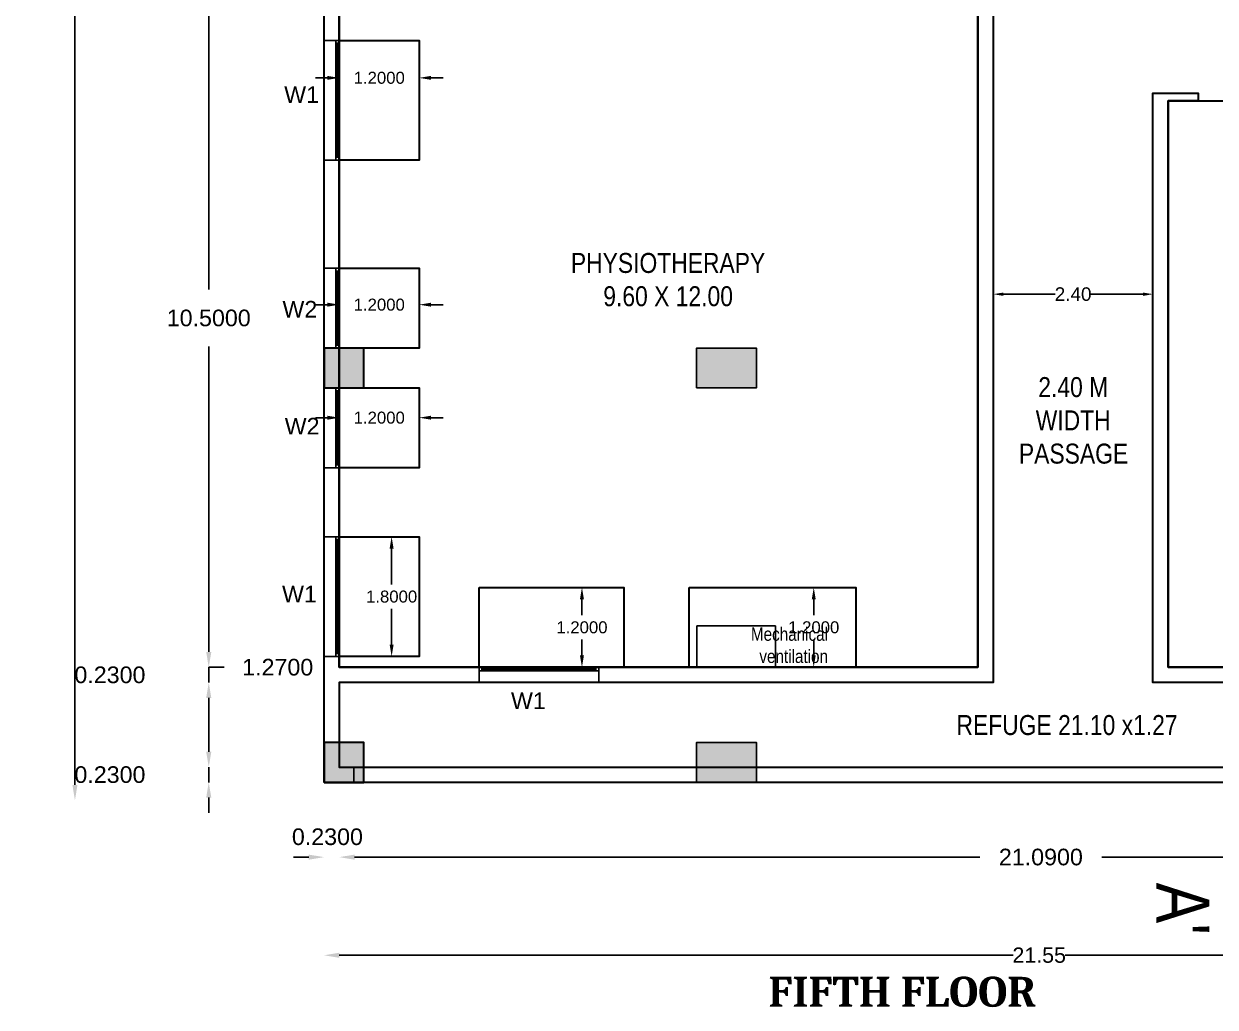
# Model space of a CAD drawing. Header units: metres. Extents: x -38 to 401, y 28 to 287.
# Drawn here: x 266.55 to 284.46, y 94.09 to 108.87 of the extents above; entities that cross this region are included whole.
import ezdxf

# ---------------------------------------------------------------- set-up
doc = ezdxf.new("R2010")
doc.units = ezdxf.units.M
for name, color, linetype in [('BLK_1_FLR_5_AC_ROOM_5', 117, 'Continuous'), ('BLK_1_FLR_5_AC_ROOM_6', 117, 'Continuous'), ('BLK_1_FLR_5_ACROOM_5_LIGHT_VENTILATION_1', 117, 'Continuous'), ('BLK_1_FLR_5_ACROOM_5_LIGHT_VENTILATION_2', 117, 'Continuous'), ('BLK_1_FLR_5_ACROOM_5_LIGHT_VENTILATION_3', 117, 'Continuous'), ('BLK_1_FLR_5_ACROOM_5_LIGHT_VENTILATION_4', 117, 'Continuous'), ('BLK_1_FLR_5_ACROOM_5_LIGHT_VENTILATION_5', 117, 'Continuous'), ('BLK_1_FLR_5_CARPET_AREA', 10, 'Continuous'), ('PATH_WAY', 140, 'Continuous'), ('UBEAM', 1, 'Continuous'), ('UHATCH', 8, 'Continuous')]:
    doc.layers.add(name, color=color, linetype=linetype)
for name, color, linetype, lineweight in [('BLK_1_FLR_5_BLT_UP_AREA', 4, 'Continuous', 30), ('BLK_1_LVL_5_BLDG_FOOT_PRINT', 4, 'Continuous', 30), ('UCOLUMN', 6, 'Continuous', 30)]:
    doc.layers.add(name, color=color, linetype=linetype, lineweight=lineweight)
doc.styles.get("Standard").update_dxf_attribs({"font": 'arial.ttf'})
doc.dimstyles.get("Standard").update_dxf_attribs({"dimtxt": 0.18, "dimasz": 0.18, "dimexe": 0.18, "dimexo": 0.0625, "dimgap": 0.09, "dimtad": 0, "dimtih": 1, "dimtoh": 1, "dimdec": 4, "dimzin": 0, "dimdsep": 46, "dimtxsty": 'Standard', "dimcen": 0.09, "dimadec": 0, "dimazin": 0, "dimtfac": 1, "dimtdec": 4, "dimtofl": 0, "dimtmove": 0, "dimatfit": 3, "dimfxl": 0, "dimtolj": 1, "dimtzin": 0, "dimarcsym": 0})
doc.dimstyles.new('STANDARD$0', dxfattribs={"dimtxt": 7, "dimasz": 3, "dimexe": 3, "dimexo": 1, "dimgap": 1.5, "dimtad": 1, "dimdec": 1, "dimzin": 1, "dimdsep": 46, "dimlunit": 4, "dimtxsty": 'Standard', "dimblk": 'OBLIQUE', "dimcen": 0.09375, "dimdle": 1, "dimclrd": 8, "dimclre": 8, "dimclrt": 7, "dimadec": 1, "dimazin": 0, "dimtfac": 1, "dimtdec": 1, "dimtix": 1, "dimtmove": 2, "dimatfit": 3, "dimldrblk": 'ARCHTICK', "dimfxl": 0, "dimfrac": 2, "dimtolj": 1, "dimtzin": 0, "dimarcsym": 0})

# ---------------------------------------------------------------- blocks, each defined once
blk = doc.blocks.new('*D123')
at = {"color": 0, "lineweight": -2}
for p, q in [((271.293, 94.871), (281.422, 94.871)), ((292.334, 94.871), (282.204, 94.871))]:
    blk.add_line(p, q, dxfattribs=at)
at = {"color": 0}
for points in [[(271.293, 94.909), (271.293, 94.832), (271.063, 94.871)], [(292.334, 94.909), (292.334, 94.832), (292.564, 94.871)]]:
    blk.add_solid(points, dxfattribs=at)
at = {"layer": 'Defpoints', "color": 0}
for p in [(271.063, 97.47), (292.564, 97.47), (292.564, 94.871)]:
    blk.add_point(p, dxfattribs=at)
at = {"color": 0, "lineweight": 25, "insert": (281.813, 94.871), "char_height": 0.23, "attachment_point": 5}
blk.add_mtext('\\A1;21.55', dxfattribs=at)
blk = doc.blocks.new('900 X 900')
at = {"linetype": 'Continuous'}
h = blk.add_hatch(color=256, dxfattribs=at)
h.dxf.hatch_style = 1
h.paths.add_polyline_path([(0, 150), (900, 150), (900, 750), (0, 750)])
blk.add_lwpolyline([(0, 150), (900, 150), (900, 750), (0, 750)], close=True, dxfattribs=at)
blk = doc.blocks.new('600X600')
at = {"layer": 'UHATCH', "linetype": 'Continuous'}
h = blk.add_hatch(color=256, dxfattribs=at)
h.dxf.hatch_style = 1
h.paths.add_polyline_path([(600, 600), (0, 600), (0, 0), (600, 0)])
at = {"layer": 'UCOLUMN', "linetype": 'Continuous'}
blk.add_lwpolyline([(0, 0), (600, 0), (600, 600), (0, 600)], close=True, dxfattribs=at)
blk = doc.blocks.new('750 x 750')
blk.add_blockref('600X600', (0, 75))
blk = doc.blocks.new('COLUMN LAYOUT')
at = {"layer": 'UBEAM', "color": 7, "linetype": 'Continuous'}
for name, p in [('750 x 750', (-21325, -6605)), ('900 X 900', (-15725, -6680)), ('750 x 750', (-21325, -12535)), ('900 X 900', (-15725, -12610))]:
    blk.add_blockref(name, p, dxfattribs=at)
blk = doc.blocks.new('*D53')
at = {"color": 0, "lineweight": -2}
for p, q in [((267.319, 150.321), (267.319, 124.304)), ((267.319, 97.431), (267.319, 123.449))]:
    blk.add_line(p, q, dxfattribs=at)
at = {"color": 0}
for points in [[(267.281, 150.321), (267.357, 150.321), (267.319, 150.551)], [(267.281, 97.431), (267.357, 97.431), (267.319, 97.201)]]:
    blk.add_solid(points, dxfattribs=at)
at = {"layer": 'Defpoints', "color": 0}
for p in [(263.891, 150.551), (262.391, 97.201), (267.319, 97.201)]:
    blk.add_point(p, dxfattribs=at)
at = {"color": 0, "lineweight": 25, "insert": (267.319, 123.876), "char_height": 0.25, "attachment_point": 5}
blk.add_mtext('\\A1;53.3500', dxfattribs=at)
blk = doc.blocks.new('*D428')
at = {"color": 0, "lineweight": -2}
for p, q in [((269.33, 98.97), (269.33, 99.2)), ((269.33, 99.2), (269.56, 99.2)), ((269.33, 97.93), (269.33, 98.74))]:
    blk.add_line(p, q, dxfattribs=at)
at = {"color": 0}
for points in [[(269.292, 98.74), (269.369, 98.74), (269.33, 98.97)], [(269.292, 97.93), (269.369, 97.93), (269.33, 97.7)]]:
    blk.add_solid(points, dxfattribs=at)
at = {"layer": 'Defpoints', "color": 0}
for p in [(269.33, 98.97), (271.293, 98.97), (271.293, 97.7)]:
    blk.add_point(p, dxfattribs=at)
at = {"color": 0, "lineweight": 25, "insert": (270.367, 99.2), "char_height": 0.25, "attachment_point": 5}
blk.add_mtext('\\A1;1.2700', dxfattribs=at)
blk = doc.blocks.new('*D429')
at = {"color": 0, "lineweight": -2}
for p, q in [((269.33, 97.93), (269.33, 98.16)), ((269.33, 97.7), (269.33, 97.47)), ((269.33, 97.24), (269.33, 97.01))]:
    blk.add_line(p, q, dxfattribs=at)
at = {"color": 0}
for points in [[(269.292, 97.93), (269.369, 97.93), (269.33, 97.7)], [(269.292, 97.24), (269.369, 97.24), (269.33, 97.47)]]:
    blk.add_solid(points, dxfattribs=at)
at = {"layer": 'Defpoints', "color": 0}
for p in [(271.293, 97.7), (269.33, 97.47), (271.063, 97.47)]:
    blk.add_point(p, dxfattribs=at)
at = {"color": 0, "lineweight": 25, "insert": (267.845, 97.585), "char_height": 0.25, "attachment_point": 5}
blk.add_mtext('\\A1;0.2300', dxfattribs=at)
blk = doc.blocks.new('*D430')
at = {"color": 0, "lineweight": -2}
for p, q in [((269.33, 99.43), (269.33, 99.66)), ((269.33, 98.97), (269.33, 99.2)), ((269.33, 98.74), (269.33, 98.51))]:
    blk.add_line(p, q, dxfattribs=at)
at = {"color": 0}
for points in [[(269.292, 99.43), (269.369, 99.43), (269.33, 99.2)], [(269.292, 98.74), (269.369, 98.74), (269.33, 98.97)]]:
    blk.add_solid(points, dxfattribs=at)
at = {"layer": 'Defpoints', "color": 0}
for p in [(269.33, 99.2), (271.293, 99.2), (271.293, 98.97)]:
    blk.add_point(p, dxfattribs=at)
at = {"color": 0, "lineweight": 25, "insert": (267.845, 99.085), "char_height": 0.25, "attachment_point": 5}
blk.add_mtext('\\A1;0.2300', dxfattribs=at)
blk = doc.blocks.new('*D431')
at = {"color": 0, "lineweight": -2}
for p, q in [((269.33, 109.47), (269.33, 104.877)), ((269.33, 99.43), (269.33, 104.022))]:
    blk.add_line(p, q, dxfattribs=at)
at = {"color": 0}
for points in [[(269.292, 109.47), (269.369, 109.47), (269.33, 109.7)], [(269.292, 99.43), (269.369, 99.43), (269.33, 99.2)]]:
    blk.add_solid(points, dxfattribs=at)
at = {"layer": 'Defpoints', "color": 0}
for p in [(269.33, 109.7), (271.293, 109.7), (271.293, 99.2)]:
    blk.add_point(p, dxfattribs=at)
at = {"color": 0, "lineweight": 25, "insert": (269.33, 104.45), "char_height": 0.25, "attachment_point": 5}
blk.add_mtext('\\A1;10.5000', dxfattribs=at)
blk = doc.blocks.new('*D329')
at = {"color": 0, "lineweight": -2}
for p, q in [((271.523, 96.346), (280.92, 96.346)), ((292.153, 96.346), (282.756, 96.346))]:
    blk.add_line(p, q, dxfattribs=at)
at = {"color": 0}
for points in [[(271.523, 96.384), (271.523, 96.307), (271.293, 96.346)], [(292.153, 96.384), (292.153, 96.307), (292.383, 96.346)]]:
    blk.add_solid(points, dxfattribs=at)
at = {"layer": 'Defpoints', "color": 0}
for p in [(271.293, 97.7), (292.383, 97.7), (292.383, 96.346)]:
    blk.add_point(p, dxfattribs=at)
at = {"color": 0, "lineweight": 25, "insert": (281.838, 96.346), "char_height": 0.25, "attachment_point": 5}
blk.add_mtext('\\A1;21.0900', dxfattribs=at)
blk = doc.blocks.new('*D40')
at = {"color": 0, "lineweight": -2}
for p, q in [((270.833, 96.346), (270.603, 96.346)), ((271.523, 96.346), (271.753, 96.346))]:
    blk.add_line(p, q, dxfattribs=at)
at = {"color": 0}
for points in [[(270.833, 96.384), (270.833, 96.307), (271.063, 96.346)], [(271.523, 96.384), (271.523, 96.307), (271.293, 96.346)]]:
    blk.add_solid(points, dxfattribs=at)
at = {"layer": 'Defpoints', "color": 0}
for p in [(271.293, 97.7), (271.063, 97.47), (271.063, 96.346)]:
    blk.add_point(p, dxfattribs=at)
at = {"color": 0, "lineweight": 25, "insert": (271.114, 96.651), "char_height": 0.25, "attachment_point": 5}
blk.add_mtext('\\A1;0.2300', dxfattribs=at)
blk = doc.blocks.new('*D747')
at = {"layer": 'Defpoints', "color": 0}
for p in [(281.123, 104.827), (283.523, 104.827), (283.523, 104.809)]:
    blk.add_point(p, dxfattribs=at)
at = {"layer": 'PATH_WAY', "color": 0, "lineweight": -2}
for p, q in [((281.123, 104.827), (281.123, 104.809)), ((281.276, 104.809), (282.055, 104.809)), ((283.371, 104.809), (282.591, 104.809)), ((283.523, 104.827), (283.523, 104.809))]:
    blk.add_line(p, q, dxfattribs=at)
at = {"layer": 'PATH_WAY', "color": 0}
for points in [[(281.276, 104.834), (281.276, 104.783), (281.123, 104.809)], [(283.371, 104.834), (283.371, 104.783), (283.523, 104.809)]]:
    blk.add_solid(points, dxfattribs=at)
at = {"layer": 'PATH_WAY', "color": 0, "lineweight": 30, "insert": (282.323, 104.809), "char_height": 0.2032, "attachment_point": 5}
blk.add_mtext('\\A1;2.40', dxfattribs=at)
blk = doc.blocks.new('*D1017')
at = {"layer": 'BLK_1_FLR_5_ACROOM_5_LIGHT_VENTILATION_1', "color": 0, "lineweight": -2}
for p, q in [((271.293, 108.562), (271.293, 107.881)), ((272.493, 108.562), (272.493, 107.881)), ((271.113, 108.061), (270.933, 108.061)), ((272.673, 108.061), (272.853, 108.061))]:
    blk.add_line(p, q, dxfattribs=at)
at = {"layer": 'BLK_1_FLR_5_ACROOM_5_LIGHT_VENTILATION_1', "color": 0}
for points in [[(271.113, 108.091), (271.113, 108.031), (271.293, 108.061)], [(272.673, 108.091), (272.673, 108.031), (272.493, 108.061)]]:
    blk.add_solid(points, dxfattribs=at)
at = {"layer": 'Defpoints', "color": 0}
for p in [(271.293, 108.625), (272.493, 108.625), (272.493, 108.061)]:
    blk.add_point(p, dxfattribs=at)
at = {"layer": 'BLK_1_FLR_5_ACROOM_5_LIGHT_VENTILATION_1', "color": 0, "lineweight": 30, "insert": (271.893, 108.061), "char_height": 0.18, "attachment_point": 5}
blk.add_mtext('\\A1;1.2000', dxfattribs=at)
blk = doc.blocks.new('*D1018')
at = {"layer": 'BLK_1_FLR_5_ACROOM_5_LIGHT_VENTILATION_2', "color": 0, "lineweight": -2}
for p, q in [((271.293, 105.137), (271.293, 104.471)), ((272.493, 105.137), (272.493, 104.471)), ((271.113, 104.651), (270.933, 104.651)), ((272.673, 104.651), (272.853, 104.651))]:
    blk.add_line(p, q, dxfattribs=at)
at = {"layer": 'BLK_1_FLR_5_ACROOM_5_LIGHT_VENTILATION_2', "color": 0}
for points in [[(271.113, 104.681), (271.113, 104.621), (271.293, 104.651)], [(272.673, 104.681), (272.673, 104.621), (272.493, 104.651)]]:
    blk.add_solid(points, dxfattribs=at)
at = {"layer": 'Defpoints', "color": 0}
for p in [(271.293, 105.2), (272.493, 105.2), (272.493, 104.651)]:
    blk.add_point(p, dxfattribs=at)
at = {"layer": 'BLK_1_FLR_5_ACROOM_5_LIGHT_VENTILATION_2', "color": 0, "lineweight": 30, "insert": (271.893, 104.651), "char_height": 0.18, "attachment_point": 5}
blk.add_mtext('\\A1;1.2000', dxfattribs=at)
blk = doc.blocks.new('*D1019')
at = {"layer": 'BLK_1_FLR_5_ACROOM_5_LIGHT_VENTILATION_3', "color": 0, "lineweight": -2}
for p, q in [((271.293, 103.337), (271.293, 102.772)), ((272.493, 103.337), (272.493, 102.772)), ((271.113, 102.952), (270.933, 102.952)), ((272.673, 102.952), (272.853, 102.952))]:
    blk.add_line(p, q, dxfattribs=at)
at = {"layer": 'BLK_1_FLR_5_ACROOM_5_LIGHT_VENTILATION_3', "color": 0}
for points in [[(271.113, 102.982), (271.113, 102.922), (271.293, 102.952)], [(272.673, 102.982), (272.673, 102.922), (272.493, 102.952)]]:
    blk.add_solid(points, dxfattribs=at)
at = {"layer": 'Defpoints', "color": 0}
for p in [(271.293, 103.4), (272.493, 103.4), (271.293, 102.952)]:
    blk.add_point(p, dxfattribs=at)
at = {"layer": 'BLK_1_FLR_5_ACROOM_5_LIGHT_VENTILATION_3', "color": 0, "lineweight": 30, "insert": (271.893, 102.952), "char_height": 0.18, "attachment_point": 5}
blk.add_mtext('\\A1;1.2000', dxfattribs=at)
blk = doc.blocks.new('*D1020')
at = {"layer": 'BLK_1_FLR_5_ACROOM_5_LIGHT_VENTILATION_4', "color": 0, "lineweight": -2}
for p, q in [((272.431, 101.162), (271.899, 101.162)), ((272.079, 100.982), (272.079, 100.444)), ((272.079, 99.542), (272.079, 100.081)), ((272.431, 99.362), (271.899, 99.362))]:
    blk.add_line(p, q, dxfattribs=at)
at = {"layer": 'BLK_1_FLR_5_ACROOM_5_LIGHT_VENTILATION_4', "color": 0}
for points in [[(272.049, 100.982), (272.109, 100.982), (272.079, 101.162)], [(272.049, 99.542), (272.109, 99.542), (272.079, 99.362)]]:
    blk.add_solid(points, dxfattribs=at)
at = {"layer": 'Defpoints', "color": 0}
for p in [(272.493, 101.162), (272.079, 99.362), (272.493, 99.362)]:
    blk.add_point(p, dxfattribs=at)
at = {"layer": 'BLK_1_FLR_5_ACROOM_5_LIGHT_VENTILATION_4', "color": 0, "lineweight": 30, "insert": (272.079, 100.262), "char_height": 0.18, "attachment_point": 5}
blk.add_mtext('\\A1;1.8000', dxfattribs=at)
blk = doc.blocks.new('*D1021')
at = {"layer": 'BLK_1_FLR_5_ACROOM_5_LIGHT_VENTILATION_5', "color": 0, "lineweight": -2}
for p, q in [((275.508, 100.4), (274.76, 100.4)), ((274.94, 100.22), (274.94, 99.982)), ((274.94, 99.38), (274.94, 99.618)), ((275.508, 99.2), (274.76, 99.2))]:
    blk.add_line(p, q, dxfattribs=at)
at = {"layer": 'BLK_1_FLR_5_ACROOM_5_LIGHT_VENTILATION_5', "color": 0}
for points in [[(274.91, 100.22), (274.97, 100.22), (274.94, 100.4)], [(274.91, 99.38), (274.97, 99.38), (274.94, 99.2)]]:
    blk.add_solid(points, dxfattribs=at)
at = {"layer": 'Defpoints', "color": 0}
for p in [(275.57, 100.4), (274.94, 99.2), (275.57, 99.2)]:
    blk.add_point(p, dxfattribs=at)
at = {"layer": 'BLK_1_FLR_5_ACROOM_5_LIGHT_VENTILATION_5', "color": 0, "lineweight": 30, "insert": (274.94, 99.8), "char_height": 0.18, "attachment_point": 5}
blk.add_mtext('\\A1;1.2000', dxfattribs=at)
blk = doc.blocks.new('*D1100')
at = {"layer": 'BLK_1_FLR_5_ACROOM_5_LIGHT_VENTILATION_5', "color": 0, "lineweight": -2}
for p, q in [((278.992, 100.4), (278.244, 100.4)), ((278.424, 100.22), (278.424, 99.982)), ((278.424, 99.38), (278.424, 99.618)), ((278.992, 99.2), (278.244, 99.2))]:
    blk.add_line(p, q, dxfattribs=at)
at = {"layer": 'BLK_1_FLR_5_ACROOM_5_LIGHT_VENTILATION_5', "color": 0}
for points in [[(278.394, 100.22), (278.454, 100.22), (278.424, 100.4)], [(278.394, 99.38), (278.454, 99.38), (278.424, 99.2)]]:
    blk.add_solid(points, dxfattribs=at)
at = {"layer": 'Defpoints', "color": 0}
for p in [(279.055, 100.4), (278.424, 99.2), (279.055, 99.2)]:
    blk.add_point(p, dxfattribs=at)
at = {"layer": 'BLK_1_FLR_5_ACROOM_5_LIGHT_VENTILATION_5', "color": 0, "lineweight": 30, "insert": (278.424, 99.8), "char_height": 0.18, "attachment_point": 5}
blk.add_mtext('\\A1;1.2000', dxfattribs=at)

msp = doc.modelspace()

# ---------------------------------------------------------------- linework, layer by layer
at = {"color": 7, "lineweight": 25}
for p, q in [((281.12303, 109.92983), (281.12303, 98.96983)), ((271.29303, 108.62466), (271.29303, 109.69983)), ((280.89303, 109.69983), (280.89303, 99.19983)), ((271.06303, 106.82466), (271.06303, 108.62466)), ((271.29303, 108.62466), (271.06303, 108.62466)), ((271.24192, 108.58207), (271.24191, 106.84072)), ((271.26395, 106.86725), (271.26396, 108.58207)), ((271.27247, 106.86725), (271.27248, 108.58207)), ((271.29302, 106.84072), (271.29303, 108.58207)), ((284.20303, 107.82983), (283.52303, 107.82983)), ((283.52303, 107.82983), (283.52303, 98.96983)), ((284.20303, 107.71483), (284.20303, 107.82983)), ((283.75303, 99.19983), (283.75303, 107.71483)), ((283.75303, 107.71483), (284.20303, 107.71483)), ((271.06303, 106.82466), (271.29303, 106.82466)), ((271.29303, 105.19983), (271.29303, 106.86725)), ((271.29303, 105.19983), (271.06303, 105.19983)), ((271.06304, 103.99983), (271.06304, 105.19983)), ((271.24193, 105.15724), (271.24192, 104.01588)), ((271.26396, 104.04242), (271.26397, 105.15724)), ((271.27248, 104.04242), (271.27248, 105.15724)), ((271.29303, 104.01588), (271.29304, 105.15724)), ((271.06303, 103.99983), (271.29303, 103.99983)), ((271.29303, 103.39984), (271.29303, 103.99982)), ((271.29303, 103.39983), (271.06303, 103.39983)), ((271.06304, 103.39983), (271.06304, 102.19983)), ((271.24193, 102.24242), (271.24192, 103.38378)), ((271.26396, 103.35724), (271.26397, 102.24242)), ((271.27248, 103.35724), (271.27248, 102.24242)), ((271.29303, 103.38378), (271.29304, 102.24242)), ((271.06303, 102.19983), (271.29303, 102.19983)), ((271.29303, 100.4575), (271.29303, 102.19983)), ((271.06303, 99.3625), (271.06303, 101.1625)), ((271.29303, 101.1625), (271.06303, 101.1625)), ((271.24192, 101.11991), (271.24191, 99.37855)), ((271.26395, 99.40509), (271.26396, 101.11991)), ((271.27247, 99.40509), (271.27248, 101.11991)), ((271.29302, 99.37855), (271.29303, 101.11991)), ((271.06303, 99.3625), (271.29303, 99.3625)), ((271.29303, 99.19983), (271.29303, 99.3625)), ((280.89303, 99.19983), (271.29303, 99.19983)), ((273.39303, 99.19983), (273.39303, 98.96983)), ((273.40908, 99.19983), (275.15044, 99.19984)), ((275.15044, 99.14873), (273.40908, 99.14872)), ((273.43562, 99.17928), (275.15044, 99.17928)), ((273.43562, 99.17076), (275.15044, 99.17077)), ((275.19303, 99.19983), (275.19303, 98.96983)), ((292.38304, 99.19983), (283.75303, 99.19983)), ((271.29303, 97.69983), (271.29303, 98.96983)), ((281.12303, 98.96983), (271.29303, 98.96983)), ((273.39303, 98.96984), (275.19303, 98.96984)), ((292.38304, 98.96983), (283.52303, 98.96983)), ((271.51303, 97.69983), (271.29303, 97.69983)), ((292.38303, 97.69983), (271.29303, 97.69983)), ((271.06303, 97.46983), (292.61303, 97.46983))]:
    msp.add_line(p, q, dxfattribs=at)
for points in [[(271.06303, 108.62466), (271.06303, 110.18483)], [(271.06303, 105.19983), (271.06303, 106.86725)], [(271.06303, 103.39984), (271.06303, 103.99982)], [(271.06303, 100.4575), (271.06303, 102.19983)], [(271.51303, 97.69983), (271.51303, 97.46983), (271.06303, 97.46983), (271.06303, 99.3625)]]:
    msp.add_lwpolyline(points, dxfattribs=at)
for points in [[(271.29303, 108.58207), (271.24192, 108.58207), (271.24192, 108.62466), (271.29303, 108.62466)], [(271.29302, 106.86725), (271.24191, 106.86725), (271.24191, 106.82466), (271.29302, 106.82466)], [(271.29304, 105.15724), (271.24193, 105.15724), (271.24193, 105.19983), (271.29304, 105.19983)], [(271.29303, 104.04242), (271.24192, 104.04242), (271.24192, 103.99983), (271.29303, 103.99983)], [(271.29303, 103.35724), (271.24192, 103.35724), (271.24192, 103.39983), (271.29303, 103.39983)], [(271.29304, 102.24242), (271.24193, 102.24242), (271.24193, 102.19983), (271.29304, 102.19983)], [(271.29303, 101.11991), (271.24192, 101.11991), (271.24192, 101.1625), (271.29303, 101.1625)], [(276.66855, 99.82125), (277.84798, 99.82125), (277.84798, 99.19983), (276.66855, 99.19983)], [(271.29302, 99.40509), (271.24191, 99.40509), (271.24191, 99.3625), (271.29302, 99.3625)], [(273.43562, 99.19983), (273.43562, 99.14872), (273.39303, 99.14872), (273.39303, 99.19983)], [(275.15044, 99.19984), (275.15044, 99.14873), (275.19303, 99.14873), (275.19303, 99.19984)]]:
    msp.add_lwpolyline(points, close=True, dxfattribs=at)
at = {"layer": 'BLK_1_FLR_5_AC_ROOM_5', "color": 2, "lineweight": 30}
msp.add_lwpolyline([(280.89303, 99.19983), (271.29303, 99.19983), (271.29303, 109.69983), (280.89303, 109.69983)], close=True, dxfattribs=at)
at = {"layer": 'BLK_1_FLR_5_AC_ROOM_6', "color": 2, "lineweight": 30}
msp.add_lwpolyline([(292.38304, 99.19983), (283.75303, 99.19983), (283.75303, 107.71483), (292.38304, 107.71483)], close=True, dxfattribs=at)
at = {"layer": 'BLK_1_FLR_5_ACROOM_5_LIGHT_VENTILATION_1', "color": 2, "lineweight": 30}
msp.add_lwpolyline([(271.29303, 106.82466), (271.29303, 108.62466), (272.49303, 108.62466), (272.49303, 106.82466)], close=True, dxfattribs=at)
at = {"layer": 'BLK_1_FLR_5_ACROOM_5_LIGHT_VENTILATION_2', "color": 2, "lineweight": 30}
msp.add_lwpolyline([(271.29302, 103.99982), (271.29302, 105.19983), (272.49302, 105.19983), (272.49302, 103.99982)], close=True, dxfattribs=at)
at = {"layer": 'BLK_1_FLR_5_ACROOM_5_LIGHT_VENTILATION_3', "color": 2, "lineweight": 30}
msp.add_lwpolyline([(271.29303, 102.19983), (271.29303, 103.39984), (272.49303, 103.39984), (272.49303, 102.19983)], close=True, dxfattribs=at)
at = {"layer": 'BLK_1_FLR_5_ACROOM_5_LIGHT_VENTILATION_4', "color": 2, "lineweight": 30}
msp.add_lwpolyline([(271.29302, 99.3625), (271.29302, 101.1625), (272.49302, 101.1625), (272.49302, 99.3625)], close=True, dxfattribs=at)
at = {"layer": 'BLK_1_FLR_5_ACROOM_5_LIGHT_VENTILATION_5', "color": 2, "lineweight": 30}
for points in [[(273.39303, 100.39983), (275.57029, 100.39983), (275.57029, 99.19983), (273.39303, 99.19983)], [(276.55163, 100.39983), (279.05479, 100.39983), (279.05479, 99.19983), (276.55163, 99.19983)]]:
    msp.add_lwpolyline(points, close=True, dxfattribs=at)
at = {"layer": 'BLK_1_FLR_5_BLT_UP_AREA', "color": 12, "lineweight": 30}
msp.add_lwpolyline([(271.06303, 97.46971), (271.06303, 150.81983), (294.11302, 150.81983), (294.11303, 140.84983), (292.61303, 140.84983), (292.61303, 97.46971)], close=True, dxfattribs=at)
at = {"layer": 'BLK_1_FLR_5_CARPET_AREA', "color": 15, "linetype": 'Continuous', "lineweight": 30}
for points in [[(281.12303, 109.92983), (281.12303, 98.96983), (271.29303, 98.96983), (271.29303, 97.69983), (292.38303, 97.69983)], [(271.29303, 109.69983), (271.29303, 99.19983), (280.89303, 99.19983), (280.89303, 109.69983)], [(292.38303, 98.96983), (283.52303, 98.96983), (283.52303, 107.82983), (284.20303, 107.82983), (284.20303, 107.71483), (283.75303, 107.71483), (283.75303, 99.19983), (292.38303, 99.19983)]]:
    msp.add_lwpolyline(points, dxfattribs=at)
at = {"layer": 'BLK_1_LVL_5_BLDG_FOOT_PRINT', "color": 1}
msp.add_lwpolyline([(271.06302, 97.46983), (271.06302, 150.8142), (294.11302, 150.81983), (294.11302, 140.84983), (292.61302, 140.84983), (292.61302, 97.46983)], close=True, dxfattribs=at)

# ---------------------------------------------------------------- block references
at = {"color": 7, "lineweight": 25, "xscale": 0.001, "yscale": 0.001, "zscale": 0.001}
msp.add_blockref('COLUMN LAYOUT', (292.38803, 109.92983), dxfattribs=at)
msp.add_blockref('COLUMN LAYOUT', (292.38803, 109.92983), dxfattribs=at)

# ---------------------------------------------------------------- texts
at = {"color": 7, "lineweight": 25, "char_height": 0.25, "attachment_point": 1}
for s, insert in [('W1', (270.46407, 107.93353)), ('W2', (270.43807, 104.70753)), ('W2', (270.47207, 102.94953)), ('W1', (270.43207, 100.42553)), ('W1', (273.87303, 98.82211))]:
    msp.add_mtext_dynamic_manual_height_columns(s, width=331.5310086, gutter_width=1000, heights=[0], dxfattribs=dict(at, insert=insert))
at = {"color": 7, "lineweight": 25}
for s, insert, char_height, width, attachment_point in [('{\\fArial Narrow|b0|i0|c0|p34;\\W0.68068; \\W1;PHYSIOTHERAPY\\P{\\W5.774894; }9.60 X 12.00}', (274.70885, 104.62416), 0.3, 3.0224593, 7), ('{\\fArial Narrow|b0|i0|c0|p34;\\W5.2504;  \\W1;2.40 M\\P\\W5.04858;  \\W1;WIDTH\\P{\\W7.453694; }PASSAGE}', (280.79603, 103.56239), 0.3, 3.0224593, 1), ('{\\fArial Narrow|b0|i0|c0|p34;Mechanical\\Pventilation}', (278.63859, 99.26211), 0.2, 2.774038, 9), ('{\\fArial Narrow|b0|i0|c0|p34;\\W4.44501; \\W1;REFUGE 21.10 x1.27}', (280.14503, 98.17753), 0.3, 4.1307581, 7), ('\\A1;{\\fCambria|b1|i0|c0|p18;\\W8.89023;       \\W1;FIFTH FLOOR}', (268.50672, 94.54704), 0.45, 22.5366972, 1)]:
    msp.add_mtext(s, dxfattribs=dict(at, insert=insert, char_height=char_height, width=width, attachment_point=attachment_point))
at = {"color": 7, "lineweight": 25, "insert": (284.37253, 96.45163), "char_height": 0.8, "width": 1.7202398, "attachment_point": 1, "rotation": 270}
msp.add_mtext("{\\fArial Narrow|b0|i0|c0|p34;\\W1.92006; \\W1;A'}", dxfattribs=at)

# ---------------------------------------------------------------- dimensions: what is measured, and where the dimension line sits
at = {"lineweight": 25}
for base, p1, p2, override, picture, middle in [((267.31893, 97.20148), (263.89089, 150.55148), (262.39089, 97.20148), {"dimscale": 1, "dimtxt": 0.25, "dimasz": 0.23, "dimgap": 0.3, "dimpost": '\\X', "dimse1": 1, "dimse2": 1, "dimfxl": 25.4}, '*D53', (267.31893, 123.87648)), ((269.33019, 109.69983), (271.29303, 99.19983), (271.29303, 109.69983), {"dimscale": 1, "dimtxt": 0.25, "dimasz": 0.23, "dimgap": 0.3, "dimpost": '\\X', "dimse1": 1, "dimse2": 1, "dimtmove": 1, "dimfxl": 25.4}, '*D431', (269.33019, 104.44983)), ((269.33019, 99.19983), (271.29303, 98.96983), (271.29303, 99.19983), {"dimscale": 1, "dimtxt": 0.25, "dimasz": 0.23, "dimgap": 0.3, "dimpost": '\\X', "dimse1": 1, "dimse2": 1, "dimtmove": 1, "dimfxl": 25.4}, '*D430', (267.84474, 99.08483)), ((269.33019, 98.96983), (271.29303, 97.69983), (271.29303, 98.96983), {"dimscale": 1, "dimtxt": 0.25, "dimasz": 0.23, "dimgap": 0.3, "dimpost": '\\X', "dimse1": 1, "dimse2": 1, "dimfxl": 25.4}, '*D428', (270.36693, 99.19983)), ((269.33019, 97.46983), (271.29303, 97.69983), (271.06303, 97.46983), {"dimscale": 1, "dimtxt": 0.25, "dimasz": 0.23, "dimgap": 0.3, "dimpost": '\\X', "dimse1": 1, "dimse2": 1, "dimtmove": 1, "dimfxl": 25.4}, '*D429', (267.84474, 97.58483))]:
    dim = msp.add_linear_dim(base=base, p1=p1, p2=p2, angle=90, dimstyle='Standard', override=override, dxfattribs=at)
    dim.commit()
    dim.dimension.update_dxf_attribs({"geometry": picture, "text_midpoint": middle})
dim = msp.add_linear_dim(base=(271.06303, 96.34567), p1=(271.29303, 97.69983), p2=(271.06303, 97.46983), dimstyle='Standard', override={"dimscale": 1, "dimtxt": 0.25, "dimasz": 0.23, "dimgap": 0.3, "dimpost": '\\X', "dimse1": 1, "dimse2": 1, "dimtmove": 1, "dimfxl": 25.4}, dxfattribs=at)
dim.commit()
dim.dimension.update_dxf_attribs({"geometry": '*D40', "text_midpoint": (271.11415, 96.65066), "dimtype": 128})
dim = msp.add_linear_dim(base=(292.38303, 96.34567), p1=(271.29303, 97.69983), p2=(292.38303, 97.69983), dimstyle='Standard', override={"dimscale": 1, "dimtxt": 0.25, "dimasz": 0.23, "dimgap": 0.3, "dimpost": '\\X', "dimse1": 1, "dimse2": 1, "dimfxl": 25.4}, dxfattribs=at)
dim.commit()
dim.dimension.update_dxf_attribs({"geometry": '*D329', "text_midpoint": (281.83803, 96.34567)})
at = {"color": 7, "lineweight": 25}
dim = msp.add_linear_dim(base=(292.56372, 94.87081), p1=(271.06303, 97.46983), p2=(292.56372, 97.46983), text='21.55', dimstyle='Standard', override={"dimscale": 1, "dimtxt": 0.23, "dimasz": 0.23, "dimgap": 0, "dimse1": 1, "dimse2": 1, "dimtmove": 1}, dxfattribs=at)
dim.commit()
dim.dimension.update_dxf_attribs({"geometry": '*D123', "text_midpoint": (281.81337, 94.87081)})
at = {"layer": 'BLK_1_FLR_5_ACROOM_5_LIGHT_VENTILATION_1', "color": 232, "lineweight": 30}
dim = msp.add_linear_dim(base=(272.49303, 108.06081), p1=(271.29303, 108.62466), p2=(272.49303, 108.62466), dimstyle='STANDARD$0', override={"dimtxt": 0.18, "dimasz": 0.18, "dimexe": 0.18, "dimexo": 0.0625, "dimgap": 0.09, "dimtad": 0, "dimtih": 1, "dimtoh": 1, "dimdec": 4, "dimzin": 0, "dimlunit": 2, "dimpost": '', "dimcen": 0.09, "dimdle": 0, "dimclrd": 0, "dimclre": 0, "dimclrt": 0, "dimadec": 0, "dimtdec": 4, "dimtix": 0, "dimtofl": 0, "dimtmove": 0, "dimfrac": 0}, dxfattribs=at)
dim.commit()
dim.dimension.update_dxf_attribs({"geometry": '*D1017', "text_midpoint": (271.89303, 108.06081)})
at = {"layer": 'BLK_1_FLR_5_ACROOM_5_LIGHT_VENTILATION_2', "color": 232, "lineweight": 30}
dim = msp.add_linear_dim(base=(272.49302, 104.65128), p1=(271.29302, 105.19983), p2=(272.49302, 105.19983), dimstyle='STANDARD$0', override={"dimtxt": 0.18, "dimasz": 0.18, "dimexe": 0.18, "dimexo": 0.0625, "dimgap": 0.09, "dimtad": 0, "dimtih": 1, "dimtoh": 1, "dimdec": 4, "dimzin": 0, "dimlunit": 2, "dimpost": '', "dimcen": 0.09, "dimdle": 0, "dimclrd": 0, "dimclre": 0, "dimclrt": 0, "dimadec": 0, "dimtdec": 4, "dimtix": 0, "dimtofl": 0, "dimtmove": 0, "dimfrac": 0}, dxfattribs=at)
dim.commit()
dim.dimension.update_dxf_attribs({"geometry": '*D1018', "text_midpoint": (271.89302, 104.65128)})
at = {"layer": 'BLK_1_FLR_5_ACROOM_5_LIGHT_VENTILATION_3', "color": 232, "lineweight": 30}
dim = msp.add_linear_dim(base=(271.29303, 102.95243), p1=(272.49303, 103.39984), p2=(271.29303, 103.39984), dimstyle='STANDARD$0', override={"dimtxt": 0.18, "dimasz": 0.18, "dimexe": 0.18, "dimexo": 0.0625, "dimgap": 0.09, "dimtad": 0, "dimtih": 1, "dimtoh": 1, "dimdec": 4, "dimzin": 0, "dimlunit": 2, "dimpost": '', "dimcen": 0.09, "dimdle": 0, "dimclrd": 0, "dimclre": 0, "dimclrt": 0, "dimadec": 0, "dimtdec": 4, "dimtix": 0, "dimtofl": 0, "dimtmove": 0, "dimfrac": 0}, dxfattribs=at)
dim.commit()
dim.dimension.update_dxf_attribs({"geometry": '*D1019', "text_midpoint": (271.89303, 102.95243)})
at = {"layer": 'BLK_1_FLR_5_ACROOM_5_LIGHT_VENTILATION_4', "color": 232, "lineweight": 30}
dim = msp.add_linear_dim(base=(272.07868, 99.3625), p1=(272.49302, 101.1625), p2=(272.49302, 99.3625), angle=90, dimstyle='STANDARD$0', override={"dimtxt": 0.18, "dimasz": 0.18, "dimexe": 0.18, "dimexo": 0.0625, "dimgap": 0.09, "dimtad": 0, "dimtih": 1, "dimtoh": 1, "dimdec": 4, "dimzin": 0, "dimlunit": 2, "dimpost": '', "dimcen": 0.09, "dimdle": 0, "dimclrd": 0, "dimclre": 0, "dimclrt": 0, "dimadec": 0, "dimtdec": 4, "dimtix": 0, "dimtofl": 0, "dimtmove": 0, "dimfrac": 0}, dxfattribs=at)
dim.commit()
dim.dimension.update_dxf_attribs({"geometry": '*D1020', "text_midpoint": (272.07868, 100.2625)})
at = {"layer": 'BLK_1_FLR_5_ACROOM_5_LIGHT_VENTILATION_5', "color": 232, "lineweight": 30}
for base, p1, p2, picture, middle in [((274.93995, 99.19983), (275.57029, 100.39983), (275.57029, 99.19983), '*D1021', (274.93995, 99.79983)), ((278.42446, 99.19983), (279.05479, 100.39983), (279.05479, 99.19983), '*D1100', (278.42446, 99.79983))]:
    dim = msp.add_linear_dim(base=base, p1=p1, p2=p2, angle=90, dimstyle='STANDARD$0', override={"dimtxt": 0.18, "dimasz": 0.18, "dimexe": 0.18, "dimexo": 0.0625, "dimgap": 0.09, "dimtad": 0, "dimtih": 1, "dimtoh": 1, "dimdec": 4, "dimzin": 0, "dimlunit": 2, "dimpost": '', "dimcen": 0.09, "dimdle": 0, "dimclrd": 0, "dimclre": 0, "dimclrt": 0, "dimadec": 0, "dimtdec": 4, "dimtix": 0, "dimtofl": 0, "dimtmove": 0, "dimfrac": 0}, dxfattribs=at)
    dim.commit()
    dim.dimension.update_dxf_attribs({"geometry": picture, "text_midpoint": middle})
at = {"layer": 'PATH_WAY', "color": 4, "lineweight": 30}
dim = msp.add_linear_dim(base=(283.52303, 104.80884), p1=(281.12303, 104.82687), p2=(283.52303, 104.82687), dimstyle='STANDARD$0', override={"dimscale": 0.001, "dimtxt": 203.2, "dimasz": 152.5, "dimexe": 0, "dimexo": 0, "dimgap": 2.286, "dimtad": 0, "dimtoh": 1, "dimdec": 2, "dimzin": 0, "dimlunit": 2, "dimpost": '', "dimcen": 2.286, "dimdle": 0, "dimclrd": 0, "dimclre": 0, "dimclrt": 0, "dimadec": 0, "dimtdec": 2, "dimtix": 0, "dimtofl": 0, "dimtmove": 0, "dimfxl": 89.5, "dimfxlon": 1, "dimfrac": 0}, dxfattribs=at)
dim.commit()
dim.dimension.update_dxf_attribs({"geometry": '*D747', "text_midpoint": (282.32303, 104.80884)})

doc.saveas('drawing.dxf')
